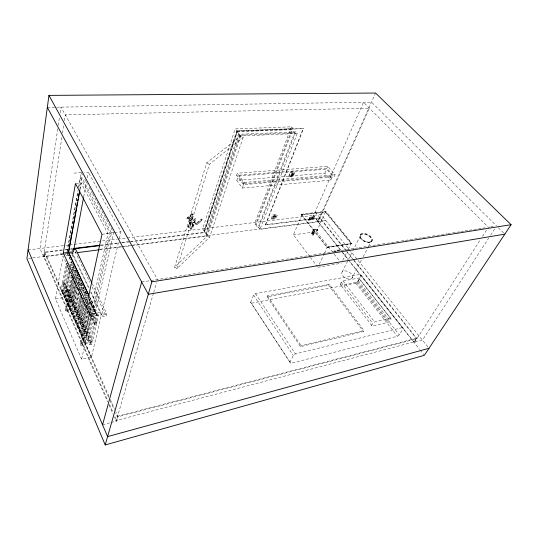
<?xml version="1.0" encoding="UTF-8"?>
<svg xmlns="http://www.w3.org/2000/svg" width="538" height="538" viewBox="0 0 538 538"><rect width="100%" height="100%" fill="white"/><g stroke="black" fill="none" stroke-linecap="round" stroke-linejoin="round"><path stroke-width="0.4" stroke-dasharray="2.69 2.02" d="M57.768 128.75L40 248.482L107.674 402M58.259 125.428L59.496 117.109M60.115 112.953L60.976 107.136L157.466 279.511M43.531 256.498L61.877 137.203M62.516 133.074L63.787 124.803M64.425 120.667L65.313 114.883L369.411 108.185L318.281 221.864M81.615 359.243L55.488 298.94L63.02 256.128L91.124 316.7L81.615 359.243L91.433 357.178L101.406 314.864L90.693 292.363M67.015 251.757L77.976 190.768M78.716 186.646L81.231 172.637L74.096 173.115M67.216 251.737L77.983 191.871M78.723 187.769L80.492 177.93L81.91 177.829L111.487 233.041L94.614 307.891L93.229 308.133L89.342 299.868M72.556 275.301L69.644 290.554L67.573 291.757L63.76 292.356L62.011 291.744L61.197 289.915L65.865 264.104L68.01 262.874M79.832 189.302L81.91 177.829M66.033 311.482L68.703 297.548L70.626 297.238L67.929 311.159L66.033 311.482L65.421 310.09L68.077 296.156L62.731 284.232L62.98 282.86L64.883 282.578L92.153 342.901L91.837 344.266L89.846 344.663L83.901 331.415L85.878 331.045L91.837 344.266M79.98 189.732L81.177 183.135L75.468 183.566M62.011 291.744L66.712 265.94L65.865 264.104M74.042 278.509L71.09 293.761L69.019 294.965L65.192 295.577L63.444 294.972L62.623 293.123L67.351 267.319L68.783 266.492M67.929 311.159L67.317 309.767L70.001 295.846L64.634 283.95L64.883 282.578M63.444 294.972L68.205 269.168L67.351 267.319M72.038 251.138L72.341 249.511L73.417 251.757M75.387 282.537L72.556 296.983L70.471 298.2L66.638 298.819L64.883 298.22L64.062 296.357L68.851 270.56L70.29 269.726M91.433 357.178L64.876 297.433L69.927 270.419M70.539 267.144L71.453 262.228M72.529 256.498L72.832 254.864L71.198 255.073M83.693 196.78L86.45 182.012M87.217 177.91L88.293 172.167L84.372 172.429M64.883 298.22L69.711 272.416L68.851 270.56M76.9 285.786L74.029 300.231L71.937 301.455L68.097 302.087L66.342 301.495L65.508 299.619L70.364 273.822L72.529 272.571M66.342 301.495L71.709 273.486M72.469 269.471L73.538 263.849M77.546 287.191L74.661 301.636L75.515 303.506L73.417 304.73L69.563 305.376L67.801 304.79L66.968 302.901L71.884 277.11L74.056 275.853M73.323 271.286L73.935 268.079M71.09 293.761L70.263 291.926L73.195 276.673M73.962 272.658L74.735 268.644M67.801 304.79L72.758 279L71.884 277.11M79.395 288.872L76.154 304.918L77.008 306.801L74.903 308.032L71.043 308.691L69.281 308.113L68.434 306.209L73.417 280.419L74.869 279.578M74.668 275.295L75.596 270.479M72.556 296.983L71.715 295.14L74.688 279.888M75.313 276.673L76.564 270.258M69.281 308.113L74.298 282.322L73.417 280.419M81.662 294.885L78.514 310.123L76.403 311.361L72.529 312.027L70.767 311.455L69.913 309.538L74.964 283.761L77.149 282.49M76.174 278.523L77.593 271.3M74.029 300.231L73.188 298.375L76.033 283.929M76.826 279.915L77.775 275.1M70.767 311.455L75.851 285.678L74.964 283.761M72.26 314.831L71.406 312.901L76.524 287.124L77.418 289.054L72.26 314.831L74.029 315.396L77.909 314.717L80.028 313.472L83.215 298.24M77.855 280.971L78.972 275.355M78.346 283.176L79.308 278.361M84.789 301.616L81.561 316.842L79.429 318.092L75.542 318.785L73.773 318.227L72.906 316.277L78.743 287.46M79.389 284.252L80.034 281.038M80.048 285.665L80.693 282.45M73.773 318.227L78.992 292.464L78.091 290.513L80.297 289.229M86.369 305.012L83.101 320.238L80.962 321.495L77.062 322.195L75.293 321.643L74.419 319.686L79.947 292.363M80.929 287.554L81.91 282.739M78.514 310.123L77.654 308.227L80.774 292.981M81.433 289.774L82.583 284.158M75.293 321.643L80.579 295.893L79.671 293.93L81.884 292.638M82.489 290.876L83.646 285.261M85.212 297.918L88.434 297.393L90.223 298.032L84.648 323.661L82.509 324.918L78.595 325.638L76.82 325.093L75.945 323.123L81.265 297.373L82.933 296.398M80.028 313.472L79.16 311.556L82.159 297.124M83.155 292.309L83.989 288.301M76.82 325.093L82.18 299.35L81.265 297.373M84.056 294.232L84.896 290.217M88.447 301.125L90.061 300.856L91.857 301.488L86.214 327.111L84.062 328.375L80.142 329.108L78.366 328.57L77.479 326.579L82.872 300.836L83.982 300.191M81.561 316.842L80.687 314.912L83.888 299.679M84.728 295.671L85.576 291.663M78.366 328.57L83.793 302.833L82.872 300.836M85.468 298.408L86.826 291.993M89.342 296.223L93.504 304.972L87.788 330.581L85.629 331.852L81.702 332.598L79.92 332.067L79.032 330.063L84.493 304.333L85.609 303.681M83.101 320.238L82.22 318.294L85.461 303.069M86.147 299.861L87.169 295.053M79.92 332.067L85.421 306.344L84.493 304.333M80.592 333.573L86.12 307.857L88.367 306.546L92.415 305.853L94.217 306.472L95.165 308.482L89.375 334.078L87.21 335.362L83.269 336.115L81.487 335.591L80.592 333.573L82.368 334.105L86.309 333.352L88.467 332.081L94.217 306.472M84.648 323.661L83.76 321.704L87.391 304.878M81.487 335.591L87.062 309.881L86.12 307.857M97.56 313.546L91.662 339.128L89.49 340.413L85.529 341.193L83.746 340.682L84.654 342.726L86.443 343.237L90.404 342.45L92.583 341.159L98.528 315.591L97.56 313.546L95.757 312.948L91.682 313.661L89.422 314.992L82.812 344.898L80.868 345.288L80.209 343.789L83.229 329.915L68.703 297.548M82.159 337.111L87.768 311.408L90.014 310.09L94.076 309.384L95.885 309.996L96.84 312.027L90.976 337.608L88.804 338.893L84.849 339.666L83.067 339.148L82.159 337.111L83.948 337.635L87.889 336.869L90.061 335.591L95.885 309.996M80.868 345.288L83.901 331.415M86.214 327.111L85.32 325.134L90.922 299.511L89.725 299.088M82.812 344.898L82.153 343.399L88.709 313.452L87.768 311.408M87.788 330.581L86.887 328.59L107.956 233.566L81.177 183.135M84.654 342.726L90.377 317.05L89.422 314.992M93.229 308.133L110.001 233.216L80.492 177.93M99.759 207.056L113.558 232.685L95.28 312.975L89.241 300.143M89.846 344.663L90.162 343.305L62.98 282.86M88.044 303.728L96.867 322.612L96.537 324.044L94.5 324.421L94.829 322.988L86.389 304.824M92.274 283.681L106.786 313.748L106.201 316.176L102.798 316.788L103.377 314.353L102.139 311.764L118.481 242.43M119.443 238.354L120.976 231.831L88.293 172.167M291.004 175.657L291.583 173.236L292.437 173.162L291.858 175.583L291.004 175.657L291.583 173.236M153.478 293.176L116.134 421.187L114.439 417.353M153.713 292.369L156.524 282.726M111.339 422.458L116.807 421.012L118.044 416.768L115.751 411.604M190.977 220.116L190.391 220.641L186.935 218.657L187.211 217.769L192.214 213.391L193.189 213.949L192.913 214.837L188.515 218.704L190.977 220.116L191.252 219.222L188.791 217.809L188.515 218.704M174.621 267.198L206.7 162.873L240.701 135.966L243.189 137.311L209.571 237.292L176.975 268.59L174.621 267.198L207.352 236.021L240.701 135.966L239.376 134.271L206.229 234.292L207.352 236.021L209.571 237.292M187.843 227.083L190.586 218.186L192.712 216.31L193.209 216.592L190.452 225.462L188.334 227.366L187.843 227.083L189.961 225.18L192.712 216.31M186.935 218.657L191.938 214.279L192.214 213.391M190.391 220.641L191.252 219.222M188.334 227.366L191.077 218.475L193.209 216.592M189.423 224.117L190.122 222.53L190.62 222.813L190.203 224.138L189.423 224.117L190.122 222.53M189.914 224.4L190.62 222.813M176.975 268.59L209.363 164.352L243.189 137.311M190.445 229.087L193.216 220.203L195.341 218.314L195.832 218.596L193.048 227.46L190.936 229.37L190.445 229.087L192.557 227.177L195.341 218.314M190.936 229.37L193.714 220.486L195.832 218.596M192.026 226.121L192.732 224.534L193.229 224.817L192.812 226.142L192.026 226.121L192.732 224.534M193.505 222.927L194.366 221.515L196.847 222.934L201.185 219.013L202.167 219.571L201.884 220.459L196.969 224.918L193.505 222.927L194.09 222.402L196.565 223.821L200.903 219.894L201.185 219.013M192.517 226.404L193.229 224.817M196.565 223.821L196.847 222.934M196.969 224.918L197.251 224.03L202.167 219.571M204.877 230.688L237.372 131.79L291.818 129.604L255.563 224.46L256.397 224.359L293.062 128.649L291.462 126.8L235.173 128.912L202.665 228.798L203.963 230.795L204.877 230.688L207.143 234.171L205.314 234.407L238.381 134.312L295.86 131.884L297.245 133.485L259.955 229.309L318.657 221.811L320.285 218.199L265.611 225.005L265.368 224.676L303.237 128.36L237.056 130.963L204.043 232.665L130.761 241.784M203.963 230.795L236.7 130.862L235.173 128.912M204.043 232.665L237.325 131.299L237.056 130.963M237.372 131.79L240.042 135.199L206.431 236.135L205.314 234.407M236.579 175.395L237.325 173.223L327.776 166.329L335.113 174.789L334.212 176.807L243.432 184.675L236.579 175.395L326.902 168.347L334.212 176.807M236.794 180.418L238.28 176.108L326.586 169.147L332.625 176.141L330.843 180.156L242.416 188.078L236.794 180.418L324.851 173.155L330.843 180.156M243.432 184.675L244.198 182.496L237.325 173.223M242.416 188.078L243.943 183.761L238.28 176.108M291.462 126.8L255.039 222.463L256.397 224.359M259.955 229.309L258.778 227.668L257.937 227.769L294.602 132.839L291.818 129.604M258.778 227.668L295.86 131.884M265.611 225.005L303.519 128.676L303.237 128.36M271.246 218.556L272.766 214.716L276.922 214.238L277.406 214.884L275.873 218.71L271.724 219.208L271.246 218.556L275.389 218.065L275.873 218.71M288.745 176.249L290.419 172.052L294.696 171.716L294.959 172.032L293.271 176.222L288.745 176.249L293.271 176.222M271.724 219.208L273.25 215.368L272.766 214.716M289.007 176.572L290.681 172.375L290.419 172.052M273.385 216.579L273.539 216.195L274.481 216.801L275.053 216.37L274.393 216.094L273.627 216.901L273.385 216.579L275.053 216.37M273.627 216.901L273.956 216.141M274.481 216.801L274.804 216.041M291.858 175.583L292.437 173.162M291.831 175.24L292.672 173.149L293.788 173.397L292.685 175.173L291.831 175.24L292.934 173.465L293.788 173.397M275.389 218.065L276.922 214.238M292.685 175.173L293.526 173.075M293.008 175.899L294.696 171.716M250.661 302.275L253.606 295.133L255.543 293.667L360.467 274.34L403.339 328.281L399.283 334.871L397.414 336.257L290.722 363.338L250.661 302.275L290.722 363.338M301.246 214.682L301.448 214.211L325.759 211.326L351.906 243.358L351.677 243.828L327.01 247.601L301.246 214.682L325.544 211.79L351.677 243.828M309.848 256.68L293.385 234.857L302.154 214.406M267.05 296.862L267.507 295.799L329.169 284.205L364.024 330.527L363.453 331.536L300.534 346.687L267.05 296.862L328.664 285.221L329.169 284.205M326.902 168.347L327.776 166.329M324.851 173.155L326.586 169.147M308.698 220.237L309.834 217.661L309.471 217.251L313.876 216.713L314.192 217.103L313.055 219.679L308.698 220.237L308.388 219.84L309.518 217.265M309.041 219.343L309.989 217.184L310.305 217.581L309.767 218.811L309.451 218.415L311.879 218.105L312.423 216.875L312.739 217.271L312.195 218.502L308.725 218.946L309.041 219.343L312.477 218.905L313.224 217.211L312.908 216.814L312.161 218.509M308.388 219.84L312.739 219.282L313.876 216.713M313.425 235.14L312.921 235.207L311.623 233.546L313.109 230.224L313.614 230.156L314.918 231.824L313.425 235.14L311.771 233.001L313.385 229.403L316.909 228.932L317.709 229.948L317.494 230.419L314.474 230.829L313.069 233.949L312.565 234.023L314.179 230.425L317.709 229.948M132.751 245.133L317.79 221.575L375.558 93.047M312.921 235.207L314.414 231.891L314.918 231.824M311.623 233.546L312.127 233.472L313.674 229.813L316.694 229.41L316.909 228.932M293.385 234.857L316.559 231.69L325.759 211.326M327.01 247.601L327.238 247.124L351.906 243.358M319.229 264.299L324.138 253.916M324.495 253.176L327.528 246.767M333.661 252.921L334.912 250.338L339.552 249.921L339.855 250.352L338.913 252.282M335.409 252.356L336.008 251.118L336.311 251.555M289.821 362.551L293.324 355.483L295.402 353.923L402.814 327.474L403.339 328.281M342.793 260.352L346.788 252.342M348.234 249.43L351.368 243.136M300.534 346.687L301.058 345.631L364.024 330.527M360.312 234.75L360.541 234.299M342.202 271.878L348.147 260.089M348.523 259.35L360.783 235.032M340.245 284.272L341.22 282.363L343.056 280.984L358.765 278.038L391.133 319.061L390.016 320.937L388.127 322.349L372.242 326.122L340.245 284.272L340.917 285.174L356.58 282.181L358.382 280.829L359.377 278.94L358.765 278.038M352.134 278.032A5.878 3.504 26.9 0 0 346.64 271.065A5.878 3.504 26.9 0 0 342.693 275.812A5.878 3.504 26.9 0 0 352.134 278.032L361.67 259.672M363.197 256.734L368.153 247.184M368.537 246.451L371.207 241.306A6.133 3.389 26.4 0 0 365.322 234.353A6.133 3.389 26.4 0 0 361.408 238.899A6.133 3.389 26.4 0 0 371.207 241.306M371.677 241.589A6.685 3.692 26.4 0 0 365.255 234.01A6.685 3.692 26.4 0 0 361.005 238.973A6.685 3.692 26.4 0 0 371.677 241.589L371.913 241.138A6.685 3.692 26.4 0 0 365.484 233.559A6.685 3.692 26.4 0 0 361.233 238.516A6.685 3.692 26.4 0 0 371.913 241.138M251.609 303.176L355.813 283.176L357.568 281.858L361.065 275.234L360.467 274.34M390.575 318.22L374.643 321.946L372.713 323.385L371.624 325.288L372.242 326.122M414.327 341.825L416.634 338.227L117.788 416.19L116.551 420.434L414.327 341.825L414.65 342.235L422.444 340.171L488.8 237.951M414.65 342.235L480.656 239.249M482.465 236.431L486.534 230.089M490.629 235.133L495.209 228.085M188.791 217.809L193.189 213.949M90.377 317.05L92.637 315.719L96.719 314.992L98.528 315.591M75.945 323.123L77.721 323.668L81.621 322.961L83.76 321.704M77.479 326.579L79.261 327.124L83.175 326.398L85.32 325.134M79.032 330.063L80.808 330.601L84.735 329.861L86.887 328.59M71.406 312.901L73.175 313.466L77.048 312.793L79.16 311.556M87.062 309.881L89.308 308.57L93.363 307.87L95.165 308.482M72.906 316.277L74.674 316.842L78.561 316.156L80.687 314.912M88.709 313.452L90.969 312.127L95.038 311.415L96.84 312.027M74.419 319.686L76.194 320.244L80.088 319.545L82.22 318.294M66.968 302.901L68.723 303.493L72.569 302.854L74.661 301.636M82.18 299.35L84.405 298.052M68.434 306.209L70.196 306.794L74.049 306.142L76.154 304.918M83.793 302.833L86.026 301.529M69.913 309.538L71.675 310.117L75.542 309.458L77.654 308.227M85.421 306.344L87.66 305.033L91.709 304.353L93.504 304.972M62.623 293.123L64.372 293.735L68.192 293.129L70.263 291.926M77.418 289.054L78.514 288.415M64.062 296.357L65.811 296.963L69.637 296.351L71.715 295.14M78.992 292.464L81.198 291.172M65.508 299.619L67.263 300.211L71.097 299.592L73.188 298.375M80.579 295.893L82.798 294.602M72.758 279L74.937 277.736M74.298 282.322L76.483 281.058L79.664 280.587M61.197 289.915L62.946 290.527L66.752 289.935L68.817 288.738L69.644 290.554M75.851 285.678L77.499 284.723M68.205 269.168L70.364 267.924M69.711 272.416L71.877 271.172M73.397 274.441L71.231 275.698L70.364 273.822M66.712 265.94L68.144 265.113M102.55 424.785L110.539 422.666M90.162 343.305L92.153 342.901M80.209 343.789L82.153 343.399M83.229 329.915L85.199 329.545L70.626 297.238M94.829 322.988L96.867 322.612M103.377 314.353L106.786 313.748M91.124 316.7L101.406 314.864M88.346 314.192L102.139 311.764M65.421 310.09L67.317 309.767M317.824 267.265L341.341 263.264M87.795 303.829L92.556 303.029M88.34 302.76L90.767 302.349L92.563 302.975M85.098 299.538L86.712 299.276M84.291 295.947L87.506 295.429M68.077 296.156L70.001 295.846M55.488 298.94L64.876 297.433M84.405 294.34L86.813 293.956L85.892 292.006L82.684 292.511M81.998 291.051L85.206 290.547M141.669 282.006L353.997 248.482M354.831 248.348L358.147 247.823M358.974 247.695L400.44 241.145M401.267 241.017L404.583 240.493M405.417 240.365L417.851 238.401M418.678 238.267L422 237.742M422.828 237.614L446.876 233.815M447.703 233.687L451.853 233.028M452.68 232.9L455.995 232.376M456.829 232.241L460.145 231.723M460.972 231.589L464.287 231.064M465.121 230.936L468.437 230.412M469.264 230.277L481.705 228.314M482.532 228.186L485.854 227.661M489.99 227.009L488.336 227.271L363.5 102.267L313.533 215.382L318.657 221.811M490.811 226.881L493.285 226.485M81.09 289.108L84.291 288.61M80.418 287.655L83.612 287.157L85.394 287.817M79.516 285.725L82.704 285.234M78.844 284.286L82.025 283.802M62.731 284.232L64.634 283.95M77.949 282.369L81.13 281.892M76.389 279.04L79.563 278.57M75.73 277.621L78.898 277.157M74.984 274.212L77.351 273.876L76.477 272.006L74.103 272.342M75.643 275.624L78.017 275.274M72.664 271.058L75.818 270.614M71.15 267.816L74.291 267.379L73.719 266.155M71.796 269.202L74.943 268.765M70.29 265.974L73.43 265.543M311.771 233.001L312.275 232.934L313.069 233.949M69.644 264.595L72.785 264.171M69.57 262.658L71.924 262.342M68.366 263.613L66.423 263.876L94.5 324.421M66.288 255.705L70.377 255.18M28.568 258.395L31.903 257.971M32.737 257.863L64.405 253.835M65.239 253.728L66.907 253.512M70.243 253.089L76.073 252.349M100.25 249.269L122.751 246.404M123.585 246.296L131.924 245.241M325.88 220.553L318.032 221.555L319.659 217.937L346.606 251.528M62.61 254.494L44.304 256.828L44.984 252.456L64.136 250.076M63.437 254.387L67.6 253.855M70.929 253.432L75.919 252.793M99.207 249.82L120.842 247.063M121.669 246.955L130.821 245.785M131.655 245.684L207.352 236.021M309.78 217.641L314.192 217.103M60.256 253.418L62.738 253.109M62.287 249.881L44.203 252.127L108.864 397.784M65.616 249.471L69.779 248.953M70.612 248.852L72.28 248.643M100.586 245.126L120.566 242.651M121.393 242.544L129.719 241.515M130.552 241.407L203.815 232.315M265.368 224.676L320.036 217.89M64.97 249.968L69.967 249.35M70.801 249.242L72.462 249.033M100.781 245.516L119.1 243.237M122.429 242.82L129.927 241.885M28.07 249.928L65.024 245.456M65.858 245.355L68.81 244.998M69.644 244.898L117.028 239.161M117.862 239.06L320.978 214.48L428.497 347.669M301.952 214.884L325.443 212.08L351.139 243.606L327.299 247.245L301.448 214.211M273.25 215.368L277.406 214.884M106.047 233.553L113.558 232.685M114.379 232.591L120.976 231.831M110.001 233.216L111.487 233.041M101.998 234.259L107.956 233.566M339.855 250.352L335.214 250.769L334.912 250.338M336.008 251.118L335.49 251.165L335.793 251.602M244.198 182.496L335.113 174.789M243.943 183.761L332.625 176.141M290.742 175.334L291.596 175.26M290.681 172.375L294.959 172.032M240.042 135.199L294.602 132.839M297.245 133.485L239.706 136.006L238.381 134.312M237.325 131.299L303.519 128.676M236.7 130.862L293.062 128.649M47.331 107.351L371.469 102.133L496.581 225.967M206.7 162.873L209.363 164.352M191.938 214.279L192.913 214.837M200.903 219.894L201.884 220.459M190.586 218.186L191.077 218.475M193.216 220.203L193.714 220.486M187.211 217.769L190.667 219.746M193.781 222.039L197.251 224.03M189.833 222.793L190.324 223.075M192.443 224.797L192.934 225.079M189.712 223.855L190.203 224.138M192.322 225.859L192.812 226.142M189.961 225.18L190.452 225.462M192.557 227.177L193.048 227.46M498.349 227.715L504.24 233.546M315.127 211.777L345.759 249.941M346.284 250.594L353.11 259.094M353.634 259.746L416.957 338.631L117.371 416.943L115.67 413.11M347.131 252.181L353.412 260.015M353.937 260.668L416.237 338.328L413.93 341.933L350.164 261.885M311.879 218.105L312.477 218.905M312.739 219.282L313.055 219.679M313.156 215.429L342.323 252.046M342.847 252.699L348.073 259.262M317.79 221.575L341.287 251.085M341.812 251.737L348.079 259.605M348.597 260.264L419.613 349.438M420.138 350.097L423.789 354.69M308.926 218.482L309.242 218.879M359.377 278.94L391.133 319.061M358.382 280.829L390.016 320.937M316.694 229.41L317.494 230.419M357.568 281.858L399.283 334.871M356.58 282.181L388.127 322.349M316.559 231.69L333.6 253.398M334.111 254.057L339.276 260.634M355.813 283.176L397.414 336.257M314.145 231.548L314.414 231.891M343.056 280.984L374.643 321.946M341.22 282.363L372.713 323.385M310.345 257.346L317.326 266.606M328.664 285.221L363.453 331.536M275.416 216.135A1.264 0.753 -36.8 0 1 273.936 217.682A1.264 0.753 -36.8 0 1 273.62 216.343A1.264 0.753 -36.8 0 1 275.416 216.135L275.658 216.464A1.264 0.753 -36.8 0 1 274.185 218.004A1.264 0.753 -36.8 0 1 273.862 216.673A1.264 0.753 -36.8 0 1 275.658 216.464M274.393 216.094L274.898 216.747M273.539 216.195L274.044 216.854M255.563 224.46L257.937 227.769M267.507 295.799L301.058 345.631M255.543 293.667L295.402 353.923M253.606 295.133L293.324 355.483M81.231 172.637L82.812 175.57M84.782 179.228L87.539 184.352M89.113 187.285L92.267 193.142M92.664 193.875L99.369 206.323M75.118 251.542L89.933 282.356M92.106 286.868L106.201 316.176M71.884 251.952L89.14 288.139M90.935 291.912L102.798 316.788M72.832 254.864L88.904 288.617M89.295 296.64L94.614 307.891M79.866 279.202L80.458 280.466M89.126 298.872L90.061 300.856M90.767 302.349L91.709 304.353M92.415 305.853L93.363 307.87M94.076 309.384L95.038 311.415M95.757 312.948L96.719 314.992M67.068 252.557L87.573 296.115M67.223 253.337L87.465 296.364M71.81 268.973L73.222 271.999M78.158 282.578L79.57 285.597M85.925 299.195L86.631 300.708M86.726 303.029L96.537 324.044M73.02 276.061L74.076 278.334M88.467 332.081L89.375 334.078M90.061 335.591L90.976 337.608M91.662 339.128L92.583 341.159M66.752 289.935L67.573 291.757M68.192 293.129L69.019 294.965M69.637 296.351L70.471 298.2M71.097 299.592L71.937 301.455M72.569 302.854L73.417 304.73M74.049 306.142L74.903 308.032M75.542 309.458L76.403 311.361M77.048 312.793L77.909 314.717M78.561 316.156L79.429 318.092M80.088 319.545L80.962 321.495M81.621 322.961L82.509 324.918M83.175 326.398L84.062 328.375M84.735 329.861L85.629 331.852M86.309 333.352L87.21 335.362M87.889 336.869L88.804 338.893M89.49 340.413L90.404 342.45M62.946 290.527L63.76 292.356M64.372 293.735L65.192 295.577M65.811 296.963L66.638 298.819M67.263 300.211L68.097 302.087M68.723 303.493L69.563 305.376M70.196 306.794L71.043 308.691M71.675 310.117L72.529 312.027M73.175 313.466L74.029 315.396M74.674 316.842L75.542 318.785M76.194 320.244L77.062 322.195M77.721 323.668L78.595 325.638M79.261 327.124L80.142 329.108M80.808 330.601L81.702 332.598M82.368 334.105L83.269 336.115M83.948 337.635L84.849 339.666M85.529 341.193L86.443 343.237M108.945 396.298L44.802 252.053L44.129 256.424L107.734 400.467M110.303 399.357L114.386 408.544M110.223 400.85L114.312 410.043M109.429 404.307L113.162 412.754M114.856 416.594L116.807 421.012M109.026 405.067L113.088 414.28"/><path stroke-width="0.81" d="M48.951 95.381L26.9 258.61L105.206 444.953L424.314 355.342L511.1 224.689L375.558 93.047L48.951 95.381L151.844 281.831L105.206 444.953M63.269 253.035L75.468 183.566L101.998 234.259L87.001 303.963L63.269 253.035L73.417 251.757L83.538 197.601M68.541 251.569L72.105 231.905M72.401 230.264L76.416 208.145M76.712 206.505L77.459 202.409M77.754 200.768L78.05 199.134M78.346 197.493L79.241 192.577M79.832 190.553L68.608 252.356L88.985 295.47M102.55 424.785L141.669 282.006M429.001 348.288L107.587 436.614L28.07 249.928M504.826 234.131L148.286 294.266L47.331 107.351M151.844 281.831L511.1 224.689M77.58 252.584L99.207 249.82M73.107 248.536L99.752 245.234M73.296 248.933L99.947 245.617M73.148 249.41L75.582 249.107L91.911 282.927M68.743 253.136L83.982 285.389M84.688 286.889L88.232 294.394"/></g></svg>
